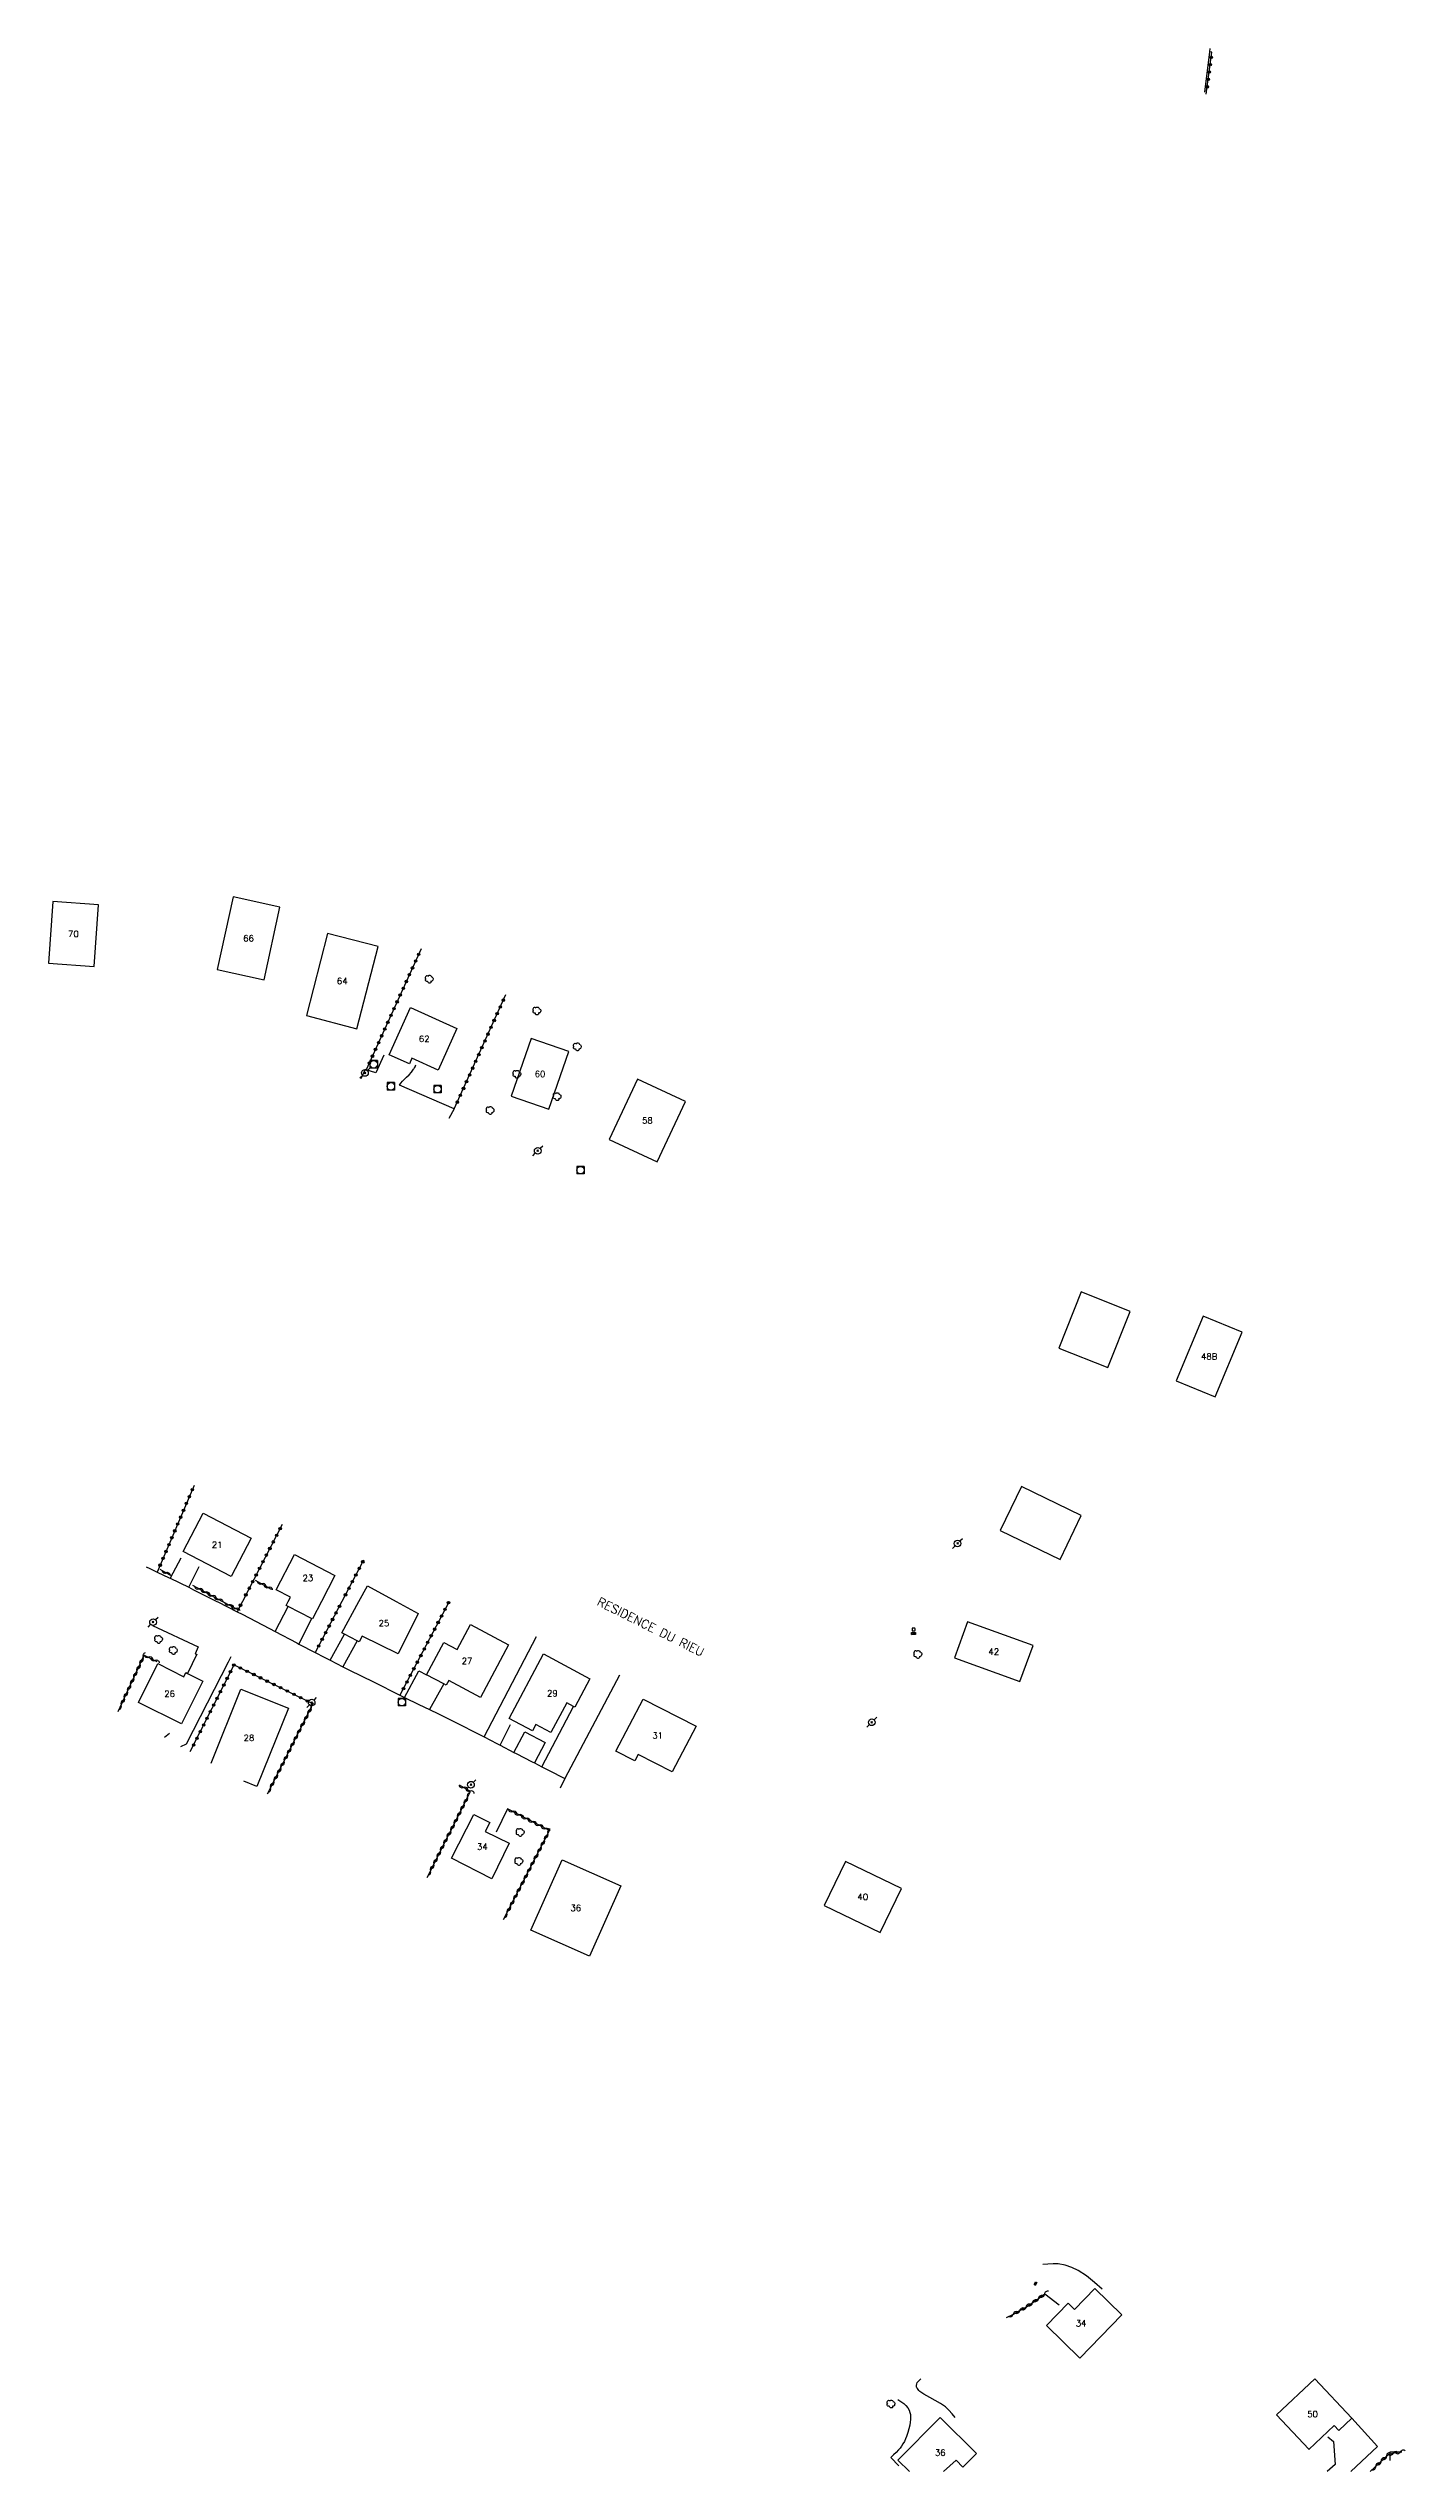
# Model space of a CAD drawing. Header units: millimetres. Extents: x 123007 to 124000, y 125000 to 126001.
# Drawn here: x 123409.2 to 123682.3, y 125000 to 125487.4 of the extents above; entities that cross this region are included whole.
import ezdxf
from ezdxf.enums import TextEntityAlignment as Align

# ---------------------------------------------------------------- set-up
doc = ezdxf.new("R2010")
doc.units = ezdxf.units.MM
doc.layers.get('0').update_dxf_attribs({"linetype": 'CONTINUOUS'})
for name, color, linetype in [('W0014', 7, 'CONTINUOUS'), ('W0017', 7, 'CONTINUOUS'), ('W0101', 7, 'CONTINUOUS'), ('W0104', 1, 'CONTINUOUS'), ('W0300', 7, 'CONTINUOUS'), ('W0310', 3, 'CONTINUOUS'), ('W0323', 7, 'CONTINUOUS'), ('W0330', 7, 'CONTINUOUS'), ('W0333', 7, 'CONTINUOUS'), ('W0401', 7, 'CONTINUOUS'), ('W0420', 7, 'CONTINUOUS'), ('W0438', 7, 'CONTINUOUS'), ('W0473', 7, 'CONTINUOUS'), ('W0989', 7, 'CONTINUOUS'), ('W0991', 7, 'CONTINUOUS')]:
    doc.layers.add(name, color=color, linetype=linetype)
doc.styles.get("Standard").update_dxf_attribs({"font": 'romans.shx', "width": 0.85})

# ---------------------------------------------------------------- blocks, each defined once
blk = doc.blocks.new('T401')
for p, q in [((-0.3, 0.3), (0, 0.3)), ((-0.3, -0.25), (-0.3, 0.3)), ((-0.3, 0.15), (0, 0.15)), ((-0.3, 0), (0, 0)), ((0, 0.3), (0, -0.25)), ((-0.3, -0.15), (0, -0.15)), ((-0.3, -0.25), (-0.3, -0.3)), ((-0.3, -0.3), (0, -0.3)), ((0, -0.3), (0, -0.25))]:
    blk.add_line(p, q)
blk = doc.blocks.new('T300')
for p, q in [((-0.8, 0.51), (-0.86, 0.34)), ((-0.86, 0.34), (-0.86, 0.17)), ((-0.86, 0.17), (-0.74, 0.06)), ((-0.69, 0.63), (-0.8, 0.51)), ((-0.8, -0.06), (-0.74, 0.06)), ((-0.74, 0.06), (-0.69, 0.11)), ((-0.57, 0.69), (-0.69, 0.63)), ((-0.46, 0.69), (-0.57, 0.69)), ((-0.29, 0.63), (-0.46, 0.69)), ((-0.29, 0.63), (-0.17, 0.74)), ((-0.23, 0.57), (-0.29, 0.63)), ((-0.17, 0.74), (-0.06, 0.8)), ((-0.06, 0.8), (0.06, 0.8)), ((0.06, 0.8), (0.23, 0.74)), ((0.23, 0.74), (0.34, 0.63)), ((0.34, 0.63), (0.4, 0.51)), ((0.46, 0.46), (0.34, 0.46)), ((0.4, 0.51), (0.4, 0.46)), ((0.57, 0.4), (0.46, 0.46)), ((0.57, 0.4), (0.69, 0.29)), ((0.69, 0.29), (0.74, 0.17)), ((0.74, 0.06), (0.69, -0.17)), ((0.74, 0.17), (0.74, 0.06)), ((-0.8, -0.17), (-0.8, -0.06)), ((-0.8, -0.23), (-0.8, -0.17)), ((-0.74, -0.34), (-0.8, -0.23)), ((-0.69, -0.4), (-0.74, -0.34)), ((-0.51, -0.46), (-0.69, -0.4)), ((-0.4, -0.46), (-0.51, -0.46)), ((-0.4, -0.46), (-0.34, -0.46)), ((-0.34, -0.46), (-0.34, -0.4)), ((-0.34, -0.51), (-0.34, -0.46)), ((-0.29, -0.63), (-0.34, -0.51)), ((-0.17, -0.74), (-0.29, -0.63)), ((-0.06, -0.8), (-0.17, -0.74)), ((0.06, -0.8), (-0.06, -0.8)), ((0.17, -0.74), (0.06, -0.8)), ((0.23, -0.69), (0.17, -0.74)), ((0.29, -0.46), (0.23, -0.46)), ((0.29, -0.63), (0.23, -0.69)), ((0.46, -0.4), (0.29, -0.46)), ((0.34, -0.51), (0.29, -0.63)), ((0.34, -0.51), (0.34, -0.46)), ((0.57, -0.34), (0.46, -0.4)), ((0.63, -0.29), (0.57, -0.34)), ((0.69, -0.17), (0.63, -0.29))]:
    blk.add_line(p, q)
blk = doc.blocks.new('T473')
for p, q in [((-0.166667, 0.166667), (0.166667, -0.166667)), ((-0.166667, -0.166667), (0.166667, 0.166667)), ((0.500001, 0.500001), (1.000002, 1.000002)), ((-1.000002, -1.000002), (-0.500001, -0.500001))]:
    blk.add_line(p, q)
blk.add_ellipse((0, 0), major_axis=(0.471405, 0.471405), ratio=1, start_param=5.4977871438, end_param=11.780972451)
blk = doc.blocks.new('T420')
for p, q in [((0.75, 0.75), (-0.75, 0.75)), ((-0.75, 0.75), (-0.75, -0.75)), ((0.75, 0.75), (0.75, -0.75)), ((0.75, -0.75), (-0.75, -0.75))]:
    blk.add_line(p, q)
blk.add_ellipse((0, 0), major_axis=(-0.53, 0.53), ratio=1, start_param=3.926991, end_param=10.210176)
blk = doc.blocks.new('T438')
for p, q in [((-0.4, 0.2), (0.4, 0.2)), ((-0.4, -0.2), (-0.4, 0.2)), ((0.15, 1.1), (-0.3, 1.1)), ((-0.3, 1.1), (-0.3, 0.5)), ((-0.3, 0.5), (0.15, 0.5)), ((0.3, 0.65), (0.3, 0.95)), ((0.4, 0.2), (0.4, -0.2))]:
    blk.add_line(p, q)
at = {"flags": 128}
for points in [[(-0.4, -0.2), (0.4, 0.2)], [(0.4, -0.2), (-0.4, -0.2)]]:
    blk.add_lwpolyline(points, dxfattribs=at)
for centre, major_axis, start_param, end_param in [((0.15, 0.95), (0.106, -0.106), 0.785398, 2.356194), ((0.15, 0.65), (0.106, 0.106), 3.926991, 5.497787)]:
    blk.add_ellipse(centre, major_axis=major_axis, ratio=1, start_param=start_param, end_param=end_param)
blk = doc.blocks.new('t323o')
at = {"color": 0, "linetype": 'Continuous'}
for radius in [0.25, 0.15]:
    blk.add_circle((0, 0), radius, dxfattribs=at)
blk = doc.blocks.new('t310o')
at = {"color": 0, "linetype": 'Continuous'}
for centre, start, end in [((-0.5, 0.38), 216.8699, 323.1304), ((0.5, -0.37), 36.8699, 143.1303)]:
    blk.add_arc(centre, 0.625, start, end, dxfattribs=at)

msp = doc.modelspace()

# ---------------------------------------------------------------- linework, layer by layer
at = {"layer": 'W0014'}
for points in [[(123475.13, 125281.29), (123473.19, 125281.94), (123472.95, 125282.02), (123472.11, 125280.13)], [(123490.9, 125274.06), (123479.86, 125278.86)], [(123490.9, 125274.06), (123489.83, 125272.11)], [(123428.86, 125181.98), (123429.65, 125181.61), (123431.12, 125180.91), (123433.52, 125179.77), (123433.69, 125179.69), (123437.46, 125177.85), (123438.43, 125177.37), (123443.13, 125175)], [(123443.13, 125175), (123443.31, 125174.91), (123447.18, 125172.93), (123448.18, 125172.42), (123453.69, 125169.56), (123454.84, 125168.95), (123459.18, 125166.67), (123459.64, 125166.43), (123462.92, 125164.72), (123464.69, 125163.8), (123465.93, 125163.18), (123468.49, 125161.88), (123469.71, 125161.26), (123474.75, 125158.74), (123479.8, 125156.24), (123479.97, 125156.15), (123480.87, 125155.71), (123483.75, 125154.3), (123485.91, 125153.25), (123487.7, 125152.37), (123491.64, 125150.42), (123495.55, 125148.44), (123496.89, 125147.74), (123499.44, 125146.43), (123500.13, 125146.07), (123502.91, 125144.63), (123503.33, 125144.42), (123506.6, 125142.74), (123507.04, 125142.51), (123508.54, 125141.75), (123509.86, 125141.07), (123513.13, 125139.39)], [(123430.16, 125170.18), (123439.35, 125165.88)], [(123513.13, 125139.39), (123512.22, 125137.45)]]:
    msp.add_lwpolyline(points, dxfattribs=at)
at = {"layer": 'W0017'}
for points in [[(123476.72, 125284.9), (123475.13, 125281.29)], [(123479.86, 125278.86), (123480.17, 125279.25), (123480.49, 125279.63), (123480.81, 125280), (123481.29, 125280.48), (123481.79, 125280.95), (123482.26, 125281.45), (123482.42, 125281.64), (123482.57, 125281.84), (123482.72, 125282.04), (123482.78, 125282.13), (123482.85, 125282.23), (123482.91, 125282.33), (123483.01, 125282.52), (123483.1, 125282.72), (123483.19, 125282.92)], [(123435.84, 125183.74), (123433.69, 125179.69)], [(123437.46, 125177.85), (123439.59, 125182.06)], [(123454.84, 125168.95), (123457.44, 125174)], [(123462.18, 125171.56), (123459.64, 125166.43)], [(123465.93, 125163.18), (123468.79, 125168.39)], [(123435.87, 125145.85), (123437.03, 125146.34), (123445.46, 125162.85), (123445.97, 125163.9)], [(123439.35, 125165.88), (123438.77, 125164.45), (123439.06, 125164.38), (123437.24, 125160.53)], [(123471.35, 125167.11), (123468.49, 125161.88)], [(123480.87, 125155.71), (123483.75, 125161.07), (123485.34, 125160.24)], [(123488.8, 125158.4), (123485.91, 125153.25)], [(123508.54, 125141.75), (123514.91, 125153.87)], [(123433.61, 125148.46), (123432.61, 125147.66)], [(123500.13, 125146.07), (123502.24, 125150.25)], [(123502.91, 125144.63), (123505.09, 125148.79), (123509.16, 125146.66), (123507.04, 125142.51)], [(123501.63, 125133.26), (123499.36, 125128.57)], [(123621.26, 125036.68), (123619.71, 125038.02), (123618.15, 125039.36), (123616.45, 125040.45), (123615.17, 125041.03), (123613.82, 125041.48), (123612.44, 125041.76), (123611.41, 125041.79), (123610.37, 125041.73), (123609.32, 125041.66)], [(123609.75, 125035.71), (123612.66, 125033.53)], [(123591.71, 125010.87), (123591.07, 125011.61), (123590.44, 125012.35), (123589.75, 125013.02), (123588.76, 125013.7), (123587.69, 125014.28), (123586.62, 125014.86), (123586, 125015.2), (123585.38, 125015.55), (123584.8, 125015.96), (123584.61, 125016.13), (123584.42, 125016.3), (123584.25, 125016.49), (123584.11, 125016.67), (123583.98, 125016.86), (123583.9, 125017.06), (123583.9, 125017.33), (123583.98, 125017.62), (123584.06, 125017.9)], [(123580.13, 125014.47), (123580.55, 125014.21), (123580.97, 125013.95), (123581.36, 125013.66), (123581.79, 125013.26), (123582.17, 125012.81), (123582.46, 125012.32), (123582.6, 125011.9), (123582.68, 125011.45), (123582.73, 125011), (123582.71, 125010.46), (123582.64, 125009.91), (123582.55, 125009.36), (123582.38, 125008.59), (123582.17, 125007.82), (123581.91, 125007.07), (123581.7, 125006.55), (123581.47, 125006.03), (123581.2, 125005.54), (123580.93, 125005.12), (123580.63, 125004.72), (123580.31, 125004.34), (123579.82, 125003.82), (123579.3, 125003.33), (123578.78, 125002.84), (123580.33, 125001.18)], [(123666.72, 125006.99), (123667.81, 125006.05), (123668.17, 125001.44), (123666.57, 125000)], [(123671.3, 125000), (123676.69, 125005.04), (123671.52, 125010.71)]]:
    msp.add_lwpolyline(points, dxfattribs=at)
at = {"layer": 'W0101'}
for points in [[(123409.22, 125303.4), (123418.4, 125302.74), (123419.29, 125315.14), (123410.11, 125315.79), (123409.22, 125303.4)], [(123443.21, 125302.08), (123452.61, 125300.04), (123455.79, 125314.66), (123446.4, 125316.71), (123443.21, 125302.08)], [(123461.13, 125292.83), (123471.29, 125290.2), (123475.56, 125306.75), (123465.4, 125309.37), (123461.13, 125292.83)], [(123481.86, 125283.11), (123477.81, 125284.92), (123482.06, 125294.43), (123491.39, 125290.26), (123487.64, 125281.88), (123482.37, 125284.24)], [(123502.37, 125276.63), (123509.91, 125274.01), (123513.93, 125285.58), (123506.39, 125288.2), (123502.37, 125276.63)], [(123522.1, 125267.91), (123531.71, 125263.41), (123537.41, 125275.57), (123527.8, 125280.07), (123522.1, 125267.91)], [(123612.56, 125225.96), (123622.4, 125222.03), (123626.92, 125233.33), (123617.08, 125237.26), (123612.56, 125225.96)], [(123636.16, 125219.4), (123644.03, 125216.13), (123649.45, 125229.14), (123641.58, 125232.41), (123636.16, 125219.4)], [(123605.02, 125198.1), (123600.76, 125189.25), (123612.81, 125183.45), (123617.07, 125192.3), (123605.02, 125198.1)], [(123436.33, 125185.04), (123440.35, 125192.78), (123450.03, 125187.75), (123446.02, 125180.02)], [(123485.34, 125160.24), (123488.82, 125166.75), (123491.45, 125165.34), (123494.14, 125170.37), (123501.81, 125166.27), (123496.17, 125155.71), (123489.77, 125159.13), (123489.25, 125158.15), (123488.8, 125158.4)], [(123594.21, 125170.89), (123591.59, 125163.68), (123604.74, 125158.9), (123607.37, 125166.11), (123594.21, 125170.89)], [(123501.96, 125151.46), (123508.88, 125164.44), (123518.2, 125159.47), (123515.14, 125153.75), (123514.91, 125153.87), (123513.53, 125154.61), (123510.34, 125148.64), (123507.32, 125150.26), (123506.63, 125148.97)], [(123427.34, 125154.7), (123431.24, 125162.49), (123436.46, 125159.87), (123436.88, 125160.71), (123437.24, 125160.53), (123440.3, 125158.99), (123435.98, 125150.37)], [(123523.42, 125144.91), (123528.94, 125155.34), (123539.6, 125149.91), (123534.74, 125140.74), (123527.93, 125144.21), (123527.26, 125142.95)], [(123490.32, 125123.34), (123494.81, 125132.13), (123498.06, 125130.56), (123497.11, 125128.71), (123501.92, 125126.39), (123498.45, 125119.18)], [(123512.59, 125123.04), (123524.39, 125117.79), (123518.11, 125103.65), (123506.31, 125108.9), (123512.59, 125123.04)], [(123569.62, 125122.71), (123565.36, 125113.86), (123576.62, 125108.44), (123580.88, 125117.29), (123569.62, 125122.71)], [(123610.05, 125029.36), (123614.43, 125033.87), (123615.72, 125032.61), (123619.82, 125036.82), (123625.25, 125031.54), (123616.77, 125022.83)], [(123662.89, 125004.47), (123656.38, 125011.43), (123664.09, 125018.65), (123671.52, 125010.71), (123668.92, 125008.28), (123668, 125009.26), (123662.87, 125004.46)]]:
    msp.add_lwpolyline(points, close=True, dxfattribs=at)
for points in [[(123457.47, 125175), (123457.91, 125175.86), (123455.06, 125177.32), (123458.72, 125184.43), (123466.85, 125180.23), (123464.16, 125175)], [(123471.69, 125175), (123473.41, 125178.15), (123479.2, 125175)], [(123464.16, 125175), (123462.34, 125171.48), (123462.18, 125171.56), (123457.44, 125174), (123457.06, 125174.2), (123457.47, 125175)], [(123468.24, 125168.67), (123471.69, 125175)], [(123479.2, 125175), (123483.64, 125172.58), (123479.58, 125164.45), (123472.39, 125168.05), (123471.77, 125166.9), (123471.35, 125167.11), (123468.79, 125168.39), (123468.24, 125168.67)], [(123441.97, 125142.48), (123447.97, 125157.37)], [(123447.97, 125157.37), (123457.53, 125153.52), (123451.18, 125137.78), (123448.54, 125138.84)], [(123580.17, 125002.31), (123588.69, 125010.86), (123595.96, 125003.61), (123593.21, 125000.85), (123591.87, 125002.31), (123589.36, 125000)], [(123582.49, 125000), (123580.17, 125002.31)]]:
    msp.add_lwpolyline(points, dxfattribs=at)
at = {"layer": 'W0104'}
msp.add_lwpolyline([(123679.21, 125002.21), (123679.23, 125003.96), (123681.57, 125003.93)], dxfattribs=at)
at = {"layer": 'W0310'}
for points in [[(123431.61, 125181.49), (123433.96, 125180.14)], [(123438.19, 125178.26), (123444.27, 125175)], [(123450.86, 125179.28), (123454.05, 125177.48)], [(123444.27, 125175), (123447.32, 125173.37)], [(123423.24, 125152.85), (123428.51, 125164.23), (123431.03, 125162.93)], [(123462.53, 125154.52), (123453.26, 125136.23)], [(123485.46, 125119.51), (123494.16, 125136.81), (123491.93, 125138.03)], [(123500.82, 125111), (123510.05, 125128.92), (123501.63, 125133.26)], [(123602.04, 125030.96), (123603.29, 125031.61), (123604.58, 125032.29), (123605.83, 125033), (123607.16, 125033.87), (123608.45, 125034.79), (123609.75, 125035.71)], [(123681.5, 125004), (123678.88, 125003.44), (123675.23, 125000)]]:
    msp.add_lwpolyline(points, dxfattribs=at)
at = {"layer": 'W0323'}
for points in [[(123642.24, 125478.15), (123643.38, 125486.58), (123642.9, 125486.7)], [(123484.23, 125306.27), (123473.19, 125281.94)], [(123490.9, 125274.06), (123501.27, 125297.06)], [(123438.52, 125198.3), (123431.12, 125180.91)], [(123456.28, 125190.48), (123448.26, 125175)], [(123472.64, 125183.28), (123468.3, 125175)], [(123448.26, 125175), (123447.18, 125172.93)], [(123468.3, 125175), (123462.92, 125164.72)], [(123489.88, 125175), (123479.97, 125156.15)], [(123437.77, 125144.8), (123446.57, 125162.27), (123462.53, 125154.4)]]:
    msp.add_lwpolyline(points, dxfattribs=at)
at = {"layer": 'W0330'}
for points in [[(123496.89, 125147.74), (123507.43, 125167.97)], [(123524.14, 125160.16), (123513.13, 125139.39)], [(123584.06, 125017.9), (123584.8, 125018.67)]]:
    msp.add_lwpolyline(points, dxfattribs=at)
at = {"layer": 'W0333'}
msp.add_lwpolyline([(123642.98, 125487.35), (123642.9, 125486.7), (123641.9, 125478.54)], dxfattribs=at)

# ---------------------------------------------------------------- block references
at = {"layer": 'W0300'}
for p in [(123485.91, 125300.15), (123507.55, 125293.76), (123515.7, 125286.54), (123503.53, 125281.02), (123511.63, 125276.53), (123498.15, 125273.74), (123431.43, 125167.37), (123434.4, 125165.12), (123584.22, 125164.35), (123504.19, 125128.55), (123503.92, 125122.71), (123578.83, 125013.58)]:
    msp.add_blockref('T300', p, dxfattribs=at)
at = {"layer": 'W0310'}
for p, rotation in [((123432.91, 125180.75), 330.1790322196097), ((123439.51, 125177.55), 331.8410234025354), ((123440.83, 125176.84), 331.8410234025354), ((123452.16, 125178.54), 330.5164321017872), ((123453.47, 125177.81), 330.5164321017872), ((123442.16, 125176.13), 331.8410234025354), ((123443.48, 125175.42), 331.8410234025354), ((123445.59, 125174.29), 331.8438085516468), ((123446.91, 125173.58), 331.8438085516468), ((123427.66, 125162.37), 65.13200277313787), ((123428.29, 125163.74), 65.13200277313787), ((123429.37, 125163.79), 332.6662275866354), ((123430.7, 125163.1), 332.6662275866354), ((123425.13, 125156.93), 65.13200277313787), ((123425.76, 125158.29), 65.13200277313787), ((123426.39, 125159.65), 65.13200277313787), ((123427.02, 125161.01), 65.13200277313787), ((123423.87, 125154.21), 65.13200277313787), ((123424.5, 125155.57), 65.13200277313787), ((123461.4, 125152.28), 243.1137517058469), ((123462.07, 125153.62), 243.1137517058469), ((123458.68, 125146.93), 243.1137517058469), ((123459.36, 125148.27), 243.1137517058469), ((123460.04, 125149.61), 243.1137517058469), ((123460.72, 125150.95), 243.1137517058469), ((123456.65, 125142.92), 243.1137517058469), ((123457.33, 125144.26), 243.1137517058469), ((123458, 125145.59), 243.1137517058469), ((123453.93, 125137.57), 243.1137517058469), ((123454.61, 125138.9), 243.1137517058469), ((123455.29, 125140.24), 243.1137517058469), ((123455.97, 125141.58), 243.1137517058469), ((123492.72, 125137.6), 151.2579628261233), ((123492.2, 125132.91), 63.3189509462004), ((123492.87, 125134.25), 63.3189509462004), ((123493.54, 125135.59), 63.3189509462004), ((123494.04, 125136.88), 151.2579628261233), ((123502.63, 125132.75), 152.72332063965), ((123489.5, 125127.55), 63.3189509462004), ((123490.18, 125128.89), 63.3189509462004), ((123490.85, 125130.23), 63.3189509462004), ((123491.52, 125131.57), 63.3189509462004), ((123503.96, 125132.06), 152.72332063965), ((123505.29, 125131.37), 152.72332063965), ((123506.63, 125130.69), 152.72332063965), ((123507.96, 125130), 152.72332063965), ((123509.29, 125129.31), 152.72332063965), ((123509.75, 125128.34), 62.77075637193432), ((123487.48, 125123.53), 63.3189509462004), ((123488.16, 125124.87), 63.3189509462004), ((123488.83, 125126.21), 63.3189509462004), ((123507, 125123.01), 62.77075637193432), ((123507.69, 125124.34), 62.77075637193432), ((123508.37, 125125.68), 62.77075637193432), ((123509.06, 125127.01), 62.77075637193432), ((123486.13, 125120.85), 63.3189509462004), ((123486.81, 125122.19), 63.3189509462004), ((123504.26, 125117.67), 62.77075637193432), ((123504.94, 125119.01), 62.77075637193432), ((123505.63, 125120.34), 62.77075637193432), ((123506.32, 125121.67), 62.77075637193432), ((123502.2, 125113.67), 62.77075637193432), ((123502.88, 125115.01), 62.77075637193432), ((123503.57, 125116.34), 62.77075637193432), ((123501.51, 125112.34), 62.77075637193432), ((123609.69, 125035.67), 35.3112134397403), ((123603.37, 125031.65), 27.69772099147766), ((123604.7, 125032.35), 29.68589458540124), ((123605.99, 125033.11), 33.15873082231762), ((123607.25, 125033.93), 35.33207682903068), ((123608.47, 125034.8), 35.3112134397403), ((123676.32, 125001.03), 223.2963418194942), ((123677.41, 125002.06), 223.2963418194942), ((123678.5, 125003.09), 223.2963418194942), ((123679.84, 125003.64), 192.046573382931), ((123681.31, 125003.96), 192.046573382931)]:
    msp.add_blockref('t310o', p, dxfattribs=dict(at, rotation=rotation))
at = {"layer": 'W0323'}
for p, rotation in [((123643.05, 125484.1), 82.29084225440843), ((123643.25, 125485.59), 82.29084225440843), ((123642.44, 125479.64), 82.29084225440843), ((123642.64, 125481.13), 82.29084225440843), ((123642.84, 125482.61), 82.29084225440843), ((123483.11, 125303.8), 245.585489065642), ((123483.73, 125305.16), 245.585489065642), ((123481.25, 125299.7), 245.585489065642), ((123481.87, 125301.06), 245.585489065642), ((123482.49, 125302.43), 245.585489065642), ((123478.77, 125294.23), 245.585489065642), ((123479.39, 125295.6), 245.585489065642), ((123480.01, 125296.97), 245.585489065642), ((123480.63, 125298.33), 245.585489065642), ((123500.15, 125294.57), 65.72345580213009), ((123500.77, 125295.94), 65.72345580213009), ((123476.91, 125290.14), 245.585489065642), ((123477.53, 125291.5), 245.585489065642), ((123478.15, 125292.87), 245.585489065642), ((123497.68, 125289.1), 65.72345580213009), ((123498.3, 125290.47), 65.72345580213009), ((123498.92, 125291.84), 65.72345580213009), ((123499.53, 125293.21), 65.72345580213009), ((123474.43, 125284.67), 245.585489065642), ((123475.05, 125286.04), 245.585489065642), ((123475.67, 125287.41), 245.585489065642), ((123476.29, 125288.77), 245.585489065642), ((123495.83, 125285), 65.72345580213009), ((123496.45, 125286.37), 65.72345580213009), ((123497.07, 125287.74), 65.72345580213009), ((123473.81, 125283.31), 245.585489065642), ((123493.36, 125279.53), 65.72345580213009), ((123493.98, 125280.9), 65.72345580213009), ((123494.6, 125282.27), 65.72345580213009), ((123495.21, 125283.63), 65.72345580213009), ((123491.51, 125275.43), 65.72345580213009), ((123492.13, 125276.8), 65.72345580213009), ((123492.75, 125278.17), 65.72345580213009), ((123438.17, 125197.48), 246.9627940075516), ((123435.82, 125191.96), 246.9627940075516), ((123436.41, 125193.34), 246.9627940075516), ((123436.99, 125194.72), 246.9627940075516), ((123437.58, 125196.1), 246.9627940075516), ((123434.06, 125187.81), 246.9627940075516), ((123434.65, 125189.2), 246.9627940075516), ((123435.23, 125190.58), 246.9627940075516), ((123454.47, 125186.98), 242.5807854605159), ((123455.16, 125188.31), 242.5807854605159), ((123455.85, 125189.65), 242.5807854605159), ((123431.71, 125182.29), 246.9627940075516), ((123432.3, 125183.67), 246.9627940075516), ((123432.89, 125185.05), 246.9627940075516), ((123433.47, 125186.43), 246.9627940075516), ((123452.4, 125182.99), 242.5807854605159), ((123453.09, 125184.32), 242.5807854605159), ((123453.78, 125185.65), 242.5807854605159), ((123472.48, 125182.97), 242.3600240483806), ((123449.64, 125177.66), 242.5807854605159), ((123450.33, 125178.99), 242.5807854605159), ((123451.02, 125180.33), 242.5807854605159), ((123451.71, 125181.66), 242.5807854605159), ((123469.7, 125177.66), 242.3600240483806), ((123470.39, 125178.99), 242.3600240483806), ((123471.09, 125180.32), 242.3600240483806), ((123471.78, 125181.64), 242.3600240483806), ((123447.87, 125174.26), 242.5883831020604), ((123448.95, 125176.33), 242.5807854605159), ((123467.1, 125172.7), 242.3615240838215), ((123467.79, 125174.02), 242.3615240838215), ((123469, 125176.33), 242.3600240483806), ((123488.34, 125172.08), 242.2785514214862), ((123489.04, 125173.41), 242.2785514214862), ((123489.74, 125174.74), 242.2785514214862), ((123464.31, 125167.38), 242.3615240838215), ((123465.01, 125168.71), 242.3615240838215), ((123465.71, 125170.04), 242.3615240838215), ((123466.4, 125171.37), 242.3615240838215), ((123486.25, 125168.1), 242.2785514214862), ((123486.95, 125169.43), 242.2785514214862), ((123487.65, 125170.76), 242.2785514214862), ((123446.54, 125162.22), 63.26997630220241), ((123463.62, 125166.05), 242.3615240838215), ((123483.46, 125162.79), 242.2785514214862), ((123484.16, 125164.12), 242.2785514214862), ((123484.86, 125165.44), 242.2785514214862), ((123485.55, 125166.77), 242.2785514214862), ((123444.52, 125158.2), 63.26997630220241), ((123445.19, 125159.54), 63.26997630220241), ((123445.87, 125160.88), 63.26997630220241), ((123447.86, 125161.63), 333.7631640646451), ((123449.21, 125160.96), 333.7631640646451), ((123450.55, 125160.3), 333.7631640646451), ((123451.9, 125159.64), 333.7631640646451), ((123453.24, 125158.97), 333.7631640646451), ((123454.59, 125158.31), 333.7631640646451), ((123455.94, 125157.65), 333.7631640646451), ((123480.67, 125157.48), 242.2785514214862), ((123481.37, 125158.8), 242.2785514214862), ((123482.06, 125160.13), 242.2785514214862), ((123482.76, 125161.46), 242.2785514214862), ((123441.82, 125152.84), 63.26997630220241), ((123442.49, 125154.18), 63.26997630220241), ((123443.17, 125155.52), 63.26997630220241), ((123443.84, 125156.86), 63.26997630220241), ((123457.28, 125156.98), 333.7631640646451), ((123458.63, 125156.32), 333.7631640646451), ((123459.97, 125155.66), 333.7631640646451), ((123461.32, 125154.99), 333.7631640646451), ((123439.79, 125148.82), 63.26997630220241), ((123440.47, 125150.16), 63.26997630220241), ((123441.14, 125151.5), 63.26997630220241), ((123438.45, 125146.14), 63.26997630220241), ((123439.12, 125147.48), 63.26997630220241)]:
    msp.add_blockref('t323o', p, dxfattribs=dict(at, rotation=rotation))
at = {"layer": 'W0401', "rotation": 333.480877009624}
msp.add_blockref('T401', (123608, 125037.73), dxfattribs=at)
at = {"layer": 'W0420'}
for p in [(123474.67, 125283.04), (123478.15, 125278.6), (123487.52, 125278.03), (123516.29, 125261.74), (123480.35, 125154.75)]:
    msp.add_blockref('T420', p, dxfattribs=at)
at = {"layer": 'W0438'}
msp.add_blockref('T438', (123583.34, 125168.56), dxfattribs=at)
at = {"layer": 'W0473'}
for p in [(123472.92, 125281.29), (123507.69, 125265.65), (123592.17, 125186.67), (123430.28, 125170.85), (123462.2, 125154.66), (123574.91, 125150.7), (123494.25, 125138.14)]:
    msp.add_blockref('T473', p, dxfattribs=at)

# ---------------------------------------------------------------- texts
at = {"layer": 'W0989'}
msp.add_text('RESIDENCE DU RIEU', height=1.75, rotation=333.6129, dxfattribs=at).set_placement((123530.45, 125169.89), align=Align.MIDDLE_CENTER)
at = {"layer": 'W0991'}
for s, p in [('70', (123414.25, 125309.27)), ('66', (123449.5, 125308.37)), ('64', (123468.35, 125299.79)), ('62', (123484.85, 125288.16)), ('60', (123508.15, 125281.1)), ('58', (123529.76, 125271.74)), ('48B', (123642.81, 125224.27)), ('21', (123443.18, 125186.4)), ('23', (123461.44, 125179.71)), ('25', (123476.75, 125170.63)), ('27', (123493.47, 125163.04)), ('42', (123599.48, 125164.9)), ('26', (123433.61, 125156.43)), ('29', (123510.64, 125156.54)), ('28', (123449.58, 125147.57)), ('31', (123531.84, 125148.04)), ('34', (123496.53, 125125.66)), ('36', (123515.35, 125113.35)), ('40', (123573.12, 125115.58)), ('34', (123617.05, 125029.82)), ('50', (123663.63, 125011.55)), ('36', (123588.7, 125003.79))]:
    msp.add_text(s, height=1.25, dxfattribs=at).set_placement(p, align=Align.MIDDLE_CENTER)

doc.saveas('drawing.dxf')
